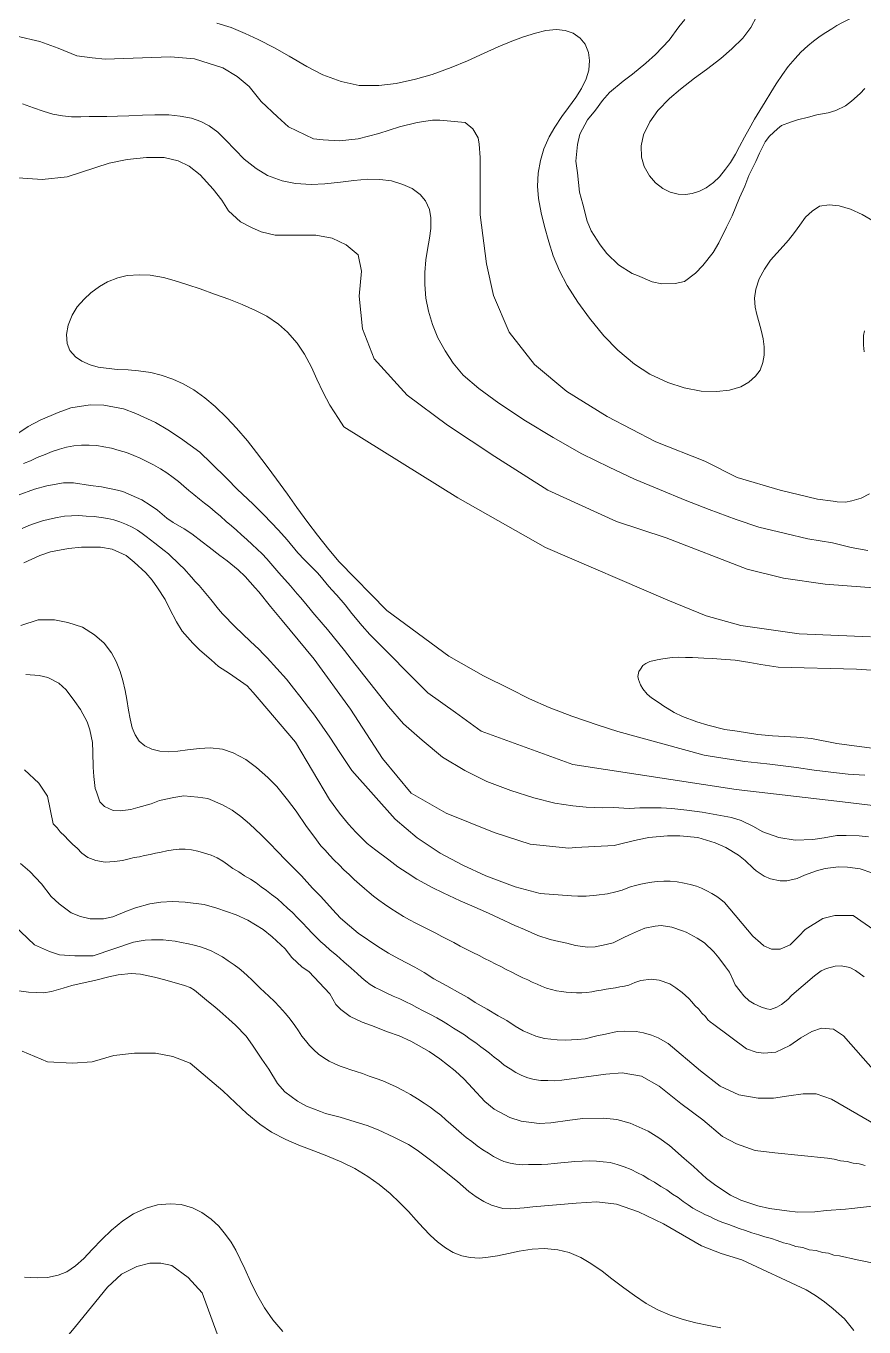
# Model space of a CAD drawing. Header units: metres. Extents: x 548946 to 557077, y 1838800 to 1845419.
# Drawn here: x 554432.6 to 554738.3, y 1842853.4 to 1843328 of the extents above; entities that cross this region are included whole.
import ezdxf

# ---------------------------------------------------------------- set-up
doc = ezdxf.new("R2010")
doc.units = ezdxf.units.M
doc.header["$LTSCALE"] = 28
doc.layers.add('1', color=7, linetype='Continuous', lineweight=13)
doc.layers.add('2', color=7, linetype='Continuous', lineweight=13)

msp = doc.modelspace()

# ---------------------------------------------------------------- linework, layer by layer
at = {"layer": '1'}
for points in [[(554699.06, 1843331.28), (554696.99, 1843327.49), (554694.07, 1843323.56), (554690.08, 1843319.66), (554686, 1843316.11), (554680.79, 1843312.08), (554676.49, 1843308.92), (554671.31, 1843304.93), (554667.35, 1843301.54), (554663.09, 1843297.11), (554660.11, 1843292.98), (554657.84, 1843288.29), (554656.95, 1843284.29), (554657.06, 1843280.09), (554658.09, 1843276.7), (554659.98, 1843273.34), (554662.17, 1843270.83), (554664.94, 1843268.67), (554667.58, 1843267.41), (554670.43, 1843266.62), (554673.09, 1843266.53), (554675.63, 1843266.83), (554678.29, 1843267.75), (554680.67, 1843269), (554683.34, 1843270.94), (554685.5, 1843273.01), (554687.78, 1843275.71), (554689.54, 1843278.2), (554691.34, 1843281.28), (554692.89, 1843284.04), (554694.65, 1843287.46), (554696.37, 1843290.53), (554698.29, 1843293.97), (554700.21, 1843297.18), (554702.17, 1843300.38), (554704.26, 1843303.75), (554706.24, 1843306.85), (554708.55, 1843310.29)], [(554708.55, 1843310.29), (554710.64, 1843313.16), (554713.12, 1843316.16), (554715.26, 1843318.49), (554717.75, 1843320.78), (554719.88, 1843322.48), (554722.31, 1843324.22), (554724.39, 1843325.56), (554726.58, 1843327), (554728.4, 1843328.12), (554730.41, 1843329.32), (554732.33, 1843330.27), (554734.71, 1843331.3), (554737.52, 1843332.32), (554740.8, 1843333.49)], [(554632.22, 1843325.37), (554629.22, 1843326.36), (554626.09, 1843326.68), (554622.21, 1843326.29), (554618.48, 1843325.39), (554614.03, 1843324.09), (554609.78, 1843322.5), (554604.75, 1843320.37), (554599.7, 1843318.04), (554593.58, 1843315.27), (554587.65, 1843312.81), (554580.76, 1843310.35), (554574.63, 1843308.59), (554567.56, 1843307.02), (554561.33, 1843306.24), (554554.14, 1843306.29), (554547.53, 1843307.71), (554540.82, 1843310.15), (554535.03, 1843313.27), (554528.54, 1843316.93), (554523.16, 1843320.04), (554517.24, 1843323.12), (554512.54, 1843325.27), (554507.4, 1843327.39), (554502.2, 1843329.06)], [(554738.61, 1843305.16), (554736.84, 1843303.32), (554733.67, 1843300.55), (554731.5, 1843298.85), (554728, 1843297.18), (554725.16, 1843296.34), (554721.06, 1843295.64), (554718.03, 1843294.79), (554713.98, 1843293.71), (554711.51, 1843292.92), (554708.23, 1843291.75), (554706.69, 1843290.42), (554703.78, 1843287.77), (554702.23, 1843285.77), (554700.18, 1843281.61), (554698.84, 1843278.59), (554696.25, 1843273.51), (554694.74, 1843269.61), (554692.9, 1843265.29), (554690.2, 1843258.77), (554688.15, 1843254.61), (554685.35, 1843248.84), (554683.21, 1843245.43), (554679.44, 1843240.59), (554676.75, 1843237.78), (554672.75, 1843234.8), (554669.42, 1843234.01), (554664.48, 1843233.96), (554660.97, 1843234.66), (554655.64, 1843236.94), (554653.74, 1843237.75), (554648.69, 1843240.83), (554644.46, 1843244.96), (554642.06, 1843248.18), (554638.76, 1843253.28), (554637.27, 1843256.8), (554635.64, 1843262.97), (554634.52, 1843267.4), (554633.73, 1843274.43), (554633.19, 1843278.74), (554633.78, 1843284.71), (554634.54, 1843288.52), (554637.41, 1843293.73), (554640.3, 1843297.23), (554642.89, 1843300.79), (554645.48, 1843303.68), (554650.39, 1843307.81), (554653.77, 1843310.42), (554658.7, 1843314.37), (554662.19, 1843317.57), (554667.25, 1843322.76), (554670.73, 1843327.67), (554672.86, 1843330.41)], [(554741.95, 1843256.63), (554737.63, 1843259.18), (554733.39, 1843261.18), (554729.15, 1843262.42), (554725.56, 1843262.76), (554722.07, 1843262.21), (554719.39, 1843260.5), (554716.96, 1843258.25), (554714.8, 1843255.29), (554712.86, 1843252.69), (554710.74, 1843249.84), (554708.76, 1843247.66), (554706.46, 1843245.17), (554704.2, 1843242.52), (554701.95, 1843239.31), (554700.05, 1843235.78), (554698.81, 1843232.05), (554698.32, 1843228.69), (554698.56, 1843225.43), (554699.2, 1843222.74), (554700.04, 1843219.7), (554700.81, 1843216.99), (554701.47, 1843213.83), (554701.84, 1843211.01), (554701.87, 1843207.89), (554701.4, 1843205.23), (554700.35, 1843202.5), (554698.73, 1843200.24), (554696.29, 1843198.08), (554693.32, 1843196.42), (554689.25, 1843195.14), (554684.47, 1843194.64), (554678.91, 1843194.79), (554672.69, 1843196.03), (554666.71, 1843197.92), (554660.16, 1843201.04), (554654.56, 1843204.69), (554648.42, 1843209.75), (554643.38, 1843214.96), (554638.09, 1843221.36), (554633.91, 1843227.2), (554630, 1843233.39), (554627.2, 1843238.63), (554624.89, 1843244.19), (554623.23, 1843249.26), (554621.7, 1843254.86), (554620.51, 1843259.8), (554619.5, 1843265.01), (554619.21, 1843269.6), (554619.34, 1843274.33), (554620.28, 1843278.97), (554621.52, 1843283.21), (554623.45, 1843287.5), (554625.45, 1843291.05), (554628.08, 1843294.94), (554630.5, 1843298.29), (554633.14, 1843301.95), (554635.19, 1843305.2), (554636.91, 1843308.73), (554637.92, 1843311.91), (554638.18, 1843315.39), (554637.8, 1843318.33), (554636.54, 1843321.34), (554634.67, 1843323.52), (554632.22, 1843325.37)], [(554431.28, 1843299.58), (554435.3, 1843298.17), (554438.79, 1843296.98), (554442.38, 1843295.85), (554445.81, 1843295.23), (554449.19, 1843294.91), (554452.58, 1843294.89), (554455.61, 1843294.95), (554458.9, 1843294.99), (554462.04, 1843295), (554465.99, 1843295.05), (554470.05, 1843295.21), (554475.01, 1843295.44), (554479.57, 1843295.63), (554484.62, 1843295.53), (554488.77, 1843295.15), (554492.9, 1843294.35), (554496.3, 1843293.18), (554499.42, 1843291.59), (554502.52, 1843289.21), (554505.37, 1843286.43), (554508.88, 1843282.8), (554512.18, 1843279.42), (554516.53, 1843275.96), (554520.7, 1843273.44), (554526, 1843271.49), (554530.84, 1843270.52), (554536.61, 1843270.2), (554541.61, 1843270.44), (554547.31, 1843271.05), (554552.14, 1843271.68), (554557.21, 1843272.13), (554561.66, 1843272.05), (554565.94, 1843271.45), (554570, 1843270.23), (554573.39, 1843268.66), (554576.4, 1843266.52), (554578.35, 1843264.19), (554579.71, 1843261.11), (554580.26, 1843257.98), (554580.2, 1843254.17), (554579.72, 1843250.63), (554578.97, 1843246.49), (554578.38, 1843242.72), (554578, 1843238.1), (554578.1, 1843233.71), (554578.47, 1843228.76), (554579.43, 1843224.02), (554580.84, 1843219.1), (554582.85, 1843214.3), (554585.49, 1843209.49), (554588.4, 1843205.06), (554592.04, 1843200.65), (554597.8, 1843195.81), (554605.04, 1843190.36), (554614.81, 1843184.02), (554624.93, 1843177.88), (554635.33, 1843171.97), (554645.32, 1843167.02), (554654.59, 1843162.68), (554663.65, 1843158.87), (554673.07, 1843154.98), (554681.81, 1843151.57), (554691.61, 1843147.92), (554699.9, 1843145.16), (554709.67, 1843142.83), (554717.84, 1843140.98)], [(554745.07, 1843122.82), (554724.07, 1843124.37), (554708.86, 1843126.54), (554695.59, 1843129.89), (554666.1, 1843141.24), (554647.92, 1843147.24), (554622.95, 1843158.67), (554603.55, 1843170.93), (554586.37, 1843182.33), (554571.62, 1843193.33), (554559.57, 1843206.6), (554555.34, 1843217.56), (554554.14, 1843229.39), (554554.94, 1843238.57), (554553.74, 1843244.55), (554549.37, 1843248.14), (554544.2, 1843250.54), (554538.23, 1843251.73), (554531.86, 1843251.73), (554527.09, 1843251.73), (554523.51, 1843251.73), (554518.34, 1843252.93), (554514.76, 1843254.53), (554510.78, 1843256.52), (554506.41, 1843260.51), (554504.02, 1843264.5), (554500.84, 1843268.49), (554496.06, 1843273.67), (554492.08, 1843276.87), (554488.11, 1843278.86), (554482.94, 1843280.06), (554476.57, 1843280.06), (554469.41, 1843279.26), (554462.9, 1843277.99), (554447.6, 1843272.99), (554438.49, 1843271.94), (554420.83, 1843273.16)], [(554447.3, 1843215.52), (554447.95, 1843218.92), (554449.41, 1843222.54), (554451.24, 1843225.51), (554453.76, 1843228.39), (554456.26, 1843230.66), (554459.41, 1843232.94), (554462.33, 1843234.64), (554466, 1843236.1), (554469.49, 1843236.93), (554473.98, 1843237.23), (554477.89, 1843237.06), (554482.74, 1843236.24), (554486.64, 1843235.21), (554491.6, 1843233.63), (554496.12, 1843232.06), (554501.36, 1843230.23), (554506.53, 1843228.33), (554511.37, 1843226.45), (554516.28, 1843224.23), (554520.35, 1843222.09), (554524.62, 1843219.22), (554528, 1843216.25), (554531.47, 1843212.29), (554534.1, 1843208.25), (554536.66, 1843203.58), (554538.67, 1843199.15), (554540.96, 1843194.27), (554543.34, 1843189.7), (554546.5, 1843184.76), (554548.49, 1843181.75), (554590.12, 1843155.89), (554622.03, 1843137.75), (554666.7, 1843118.56), (554680.66, 1843112.9), (554693.39, 1843109.31), (554714.56, 1843106.29), (554740.61, 1843105.22)], [(554738.63, 1843054.67), (554732.53, 1843055.1), (554726.2, 1843055.83), (554720.03, 1843056.57), (554713.63, 1843057.51), (554708.82, 1843058.14), (554703.88, 1843058.72), (554699.38, 1843059.2), (554694.78, 1843059.75), (554689.25, 1843060.51), (554685.23, 1843061.17), (554679.99, 1843062.05), (554648.43, 1843070.6), (554641.27, 1843073), (554631.72, 1843076.19), (554623.37, 1843079.38), (554616.21, 1843082.57), (554609.05, 1843086.16), (554599.5, 1843090.95), (554586.77, 1843098.13), (554564.21, 1843114.82), (554546.82, 1843132.52), (554543.03, 1843137.01), (554538.89, 1843142.29), (554535.36, 1843146.94), (554531.39, 1843152.4), (554527.89, 1843157.2), (554523.93, 1843162.64), (554520.52, 1843167.29), (554516.7, 1843172.37), (554513.33, 1843176.62), (554509.39, 1843181.25), (554505.79, 1843185.12), (554501.59, 1843189.2), (554497.83, 1843192.39), (554493.77, 1843195.32), (554489.91, 1843197.44), (554486.07, 1843199.2), (554481.89, 1843200.59), (554478.05, 1843201.55), (554473.63, 1843202.23), (554469.88, 1843202.52), (554465.76, 1843202.71), (554458.83, 1843203.49), (554455.93, 1843204.4), (554452.94, 1843205.76), (554450.6, 1843207.35), (554448.59, 1843209.57), (554447.53, 1843212.16), (554447.3, 1843215.52)], [(554426.93, 1843177.55), (554433.33, 1843181.87), (554437.7, 1843184.23), (554444.29, 1843187.05), (554448.94, 1843188.68), (554455.92, 1843189.84), (554460.89, 1843189.7), (554468.1, 1843188.32), (554472.58, 1843186.69), (554479.76, 1843183.31), (554484.28, 1843180.64), (554488.93, 1843177.7), (554495.94, 1843172.59), (554500.06, 1843168.54), (554505.92, 1843162.8), (554509.62, 1843159.08), (554515.45, 1843153.54), (554519.36, 1843149.65), (554524.71, 1843144.14), (554527.83, 1843140.53), (554531.75, 1843135.79), (554534.16, 1843133.24), (554537.21, 1843130.2), (554538.94, 1843128.51), (554540.3, 1843126.78), (554542.42, 1843124.29), (554543.99, 1843122.39), (554545.95, 1843120.35), (554548.96, 1843116.83), (554551.44, 1843113.72), (554555.16, 1843109.14), (554558.01, 1843106.07), (554579.12, 1843084.78), (554589.23, 1843077.62), (554598.56, 1843070.81), (554631.99, 1843058.58), (554691.61, 1843049.52), (554730.46, 1843044.99), (554756.66, 1843041.82)], [(554693.5, 1843038.18), (554689.95, 1843039.24), (554684.6, 1843040.27), (554679.18, 1843041.24), (554673.68, 1843041.98), (554668.22, 1843042.62), (554664.29, 1843042.8), (554660.29, 1843042.76), (554656.46, 1843042.75), (554652.65, 1843042.62), (554646.88, 1843042.89), (554642.73, 1843042.85), (554636.95, 1843043.04), (554632.08, 1843043.48), (554625.43, 1843044.48), (554617.82, 1843046.49), (554609.37, 1843049.11), (554600.66, 1843052.44), (554592.59, 1843056.46), (554584.48, 1843061.29), (554577.06, 1843067.48), (554570.24, 1843073.43), (554564.79, 1843079.81), (554551.22, 1843097.06), (554548.77, 1843100.16), (554542.53, 1843107.85), (554541.01, 1843109.65), (554537.18, 1843114.06), (554536.16, 1843115.23), (554535.07, 1843116.6), (554532.8, 1843119.39), (554531.53, 1843120.88), (554529.02, 1843123.74), (554524.83, 1843128.47), (554520.37, 1843133.59), (554518.67, 1843135.4), (554516.9, 1843137.19), (554515.09, 1843138.86), (554513.11, 1843140.74), (554511.22, 1843142.37), (554509.37, 1843144.06), (554507.47, 1843145.67), (554505.6, 1843147.29), (554503.47, 1843149.18), (554501.6, 1843150.76), (554499.62, 1843152.43), (554497.71, 1843153.95), (554495.82, 1843155.41), (554493.8, 1843157.08), (554491.96, 1843158.59), (554490.14, 1843160.18), (554488.17, 1843161.81), (554486.26, 1843163.28), (554483.88, 1843165.03), (554481.6, 1843166.42), (554479.03, 1843167.97), (554476.69, 1843169.14), (554474.21, 1843170.41), (554471.84, 1843171.35), (554469.24, 1843172.41), (554466.53, 1843173.18), (554463.77, 1843173.99), (554460.97, 1843174.51), (554458.4, 1843174.94), (554455.54, 1843175.11), (554452.8, 1843175.09), (554450.01, 1843174.85), (554447.28, 1843174.32), (554444.78, 1843173.66), (554442.11, 1843172.77), (554439.49, 1843171.7), (554436.66, 1843170.63), (554434.16, 1843169.39), (554431.69, 1843168.42)], [(554431.16, 1843144.75), (554433.64, 1843145.78), (554435.99, 1843146.66), (554438.57, 1843147.47), (554441.18, 1843148.15), (554443.94, 1843148.72), (554446.58, 1843149.14), (554449.15, 1843149.29), (554451.86, 1843149.38), (554454.51, 1843149.22), (554457.4, 1843149.04), (554459.99, 1843148.72), (554462.38, 1843148.38), (554464.64, 1843147.82), (554466.81, 1843147.13), (554469.16, 1843146.18), (554471.23, 1843145.19), (554473.26, 1843144.03), (554474.92, 1843142.92), (554476.42, 1843141.79), (554479.57, 1843139.29), (554481.27, 1843137.95), (554482.9, 1843136.73), (554484.56, 1843135.44), (554488.68, 1843131.47), (554490.13, 1843130.06), (554492.88, 1843126.97), (554494.28, 1843125.38), (554495.74, 1843123.85), (554500, 1843118.79), (554502.83, 1843115.23), (554504.27, 1843113.56), (554508.82, 1843108.88), (554514.3, 1843103.64), (554517.6, 1843100.57), (554519.11, 1843098.93), (554520.58, 1843097.55), (554527.64, 1843089.69), (554530.14, 1843086.51), (554532.42, 1843083.58), (554535.59, 1843079.4), (554537.78, 1843076.57), (554540.65, 1843072.65), (554543.41, 1843068.54), (554547.03, 1843063.04), (554551.38, 1843056.42), (554567.28, 1843038.69), (554575.23, 1843031.91), (554583.59, 1843026.32), (554591.94, 1843021.93), (554600.29, 1843017.95), (554611.03, 1843013.96), (554620.18, 1843011.56), (554631.62, 1843010.66), (554633.81, 1843010.57), (554636.94, 1843010.56), (554640.72, 1843010.95), (554644.68, 1843011.38), (554647.72, 1843012.14), (554649.99, 1843012.74), (554651.48, 1843013.39), (554653.06, 1843013.95), (554654.85, 1843014.46), (554656.84, 1843014.95), (554658.7, 1843015.33), (554660.88, 1843015.71), (554662.85, 1843015.93), (554665.22, 1843016.08), (554667.6, 1843016.04), (554670.06, 1843015.82), (554672.7, 1843015.39), (554674.84, 1843014.85), (554677.2, 1843014.19)], [(554448.04, 1843137.4), (554441.54, 1843136.21), (554437.61, 1843134.86), (554431.77, 1843132.13)], [(554738.37, 1842981.11), (554735.13, 1842983.45), (554733.09, 1842984.53), (554729.88, 1842985.17), (554727.8, 1842985.1), (554724.59, 1842984.22), (554722.7, 1842983.32), (554720.17, 1842981.58), (554711.91, 1842974.47), (554710.48, 1842972.88), (554708.22, 1842971.1), (554706.42, 1842970.13), (554704.19, 1842969.3), (554702.79, 1842969.49), (554700.86, 1842970.14), (554698.21, 1842971.36), (554696.35, 1842972.36), (554694.43, 1842974.26), (554693.06, 1842975.89), (554691.22, 1842978.21), (554690.57, 1842979.93), (554689.19, 1842982.89), (554687.75, 1842984.85), (554685.37, 1842988.09), (554683.49, 1842990.23), (554680.13, 1842993.51), (554677.44, 1842995.26), (554673.37, 1842997.41), (554672.08, 1842997.92), (554668.21, 1842999.24), (554664.33, 1842999.89), (554662.08, 1842999.61), (554658.37, 1842998.95), (554656.03, 1842997.9), (554652.7, 1842996.44), (554650.36, 1842995.39), (554646.78, 1842993.61), (554644.21, 1842992.91), (554640.23, 1842992.12), (554637.4, 1842991.96), (554633.04, 1842992.65), (554629.91, 1842993.39), (554626.88, 1842994.06), (554623.75, 1842994.81), (554619.29, 1842996.24), (554614.37, 1842998.38), (554610.85, 1842999.94), (554605.11, 1843002.54), (554601.28, 1843004.34), (554595.14, 1843007.09), (554590.93, 1843008.84), (554584.77, 1843011.77), (554580.73, 1843013.73), (554575.13, 1843016.74), (554571.6, 1843019.14), (554568.2, 1843021.28), (554564.94, 1843023.82), (554560.12, 1843027.39), (554556.96, 1843029.85), (554552.85, 1843033.89), (554550.21, 1843036.79), (554546.94, 1843040.84), (554543.27, 1843045.89), (554530.9, 1843066.74), (554517.63, 1843082.29), (554515.4, 1843084.87), (554513.2, 1843087.25), (554506.74, 1843091.77), (554502.81, 1843094.32), (554500.12, 1843096.74), (554495.97, 1843100.31), (554493.37, 1843102.84), (554489.49, 1843107.21), (554487.44, 1843110.66), (554484.94, 1843115.48), (554483.29, 1843118.8), (554480.48, 1843123.01), (554478.6, 1843125.82), (554476.27, 1843128.48), (554472.07, 1843132.42), (554469.09, 1843134.9), (554463.95, 1843137.21), (554459.77, 1843137.92), (554452.83, 1843137.91), (554448.04, 1843137.4)], [(554717.84, 1843140.98), (554726.83, 1843139.42), (554733.55, 1843137.75), (554739.61, 1843136.62)], [(554430.65, 1843109.26), (554436.98, 1843111.33), (554442.91, 1843111.4), (554447.81, 1843110.42), (554453.14, 1843108.67), (554457.59, 1843105.89), (554461.06, 1843102.91), (554463.76, 1843099.35), (554465.45, 1843096.2), (554466.92, 1843092.56), (554467.88, 1843089.31), (554468.73, 1843085.55), (554469.36, 1843082.28), (554469.99, 1843078.49), (554470.59, 1843075.32), (554471.3, 1843071.99), (554472.35, 1843069.43), (554473.87, 1843067.09), (554475.95, 1843065.45), (554478.43, 1843064.16), (554481.33, 1843063.48), (554484.36, 1843063.21), (554487.93, 1843063.5), (554491.5, 1843063.96), (554495.79, 1843064.49), (554499.72, 1843064.66), (554504.22, 1843064.15), (554508.18, 1843062.9), (554512.69, 1843060.46), (554516.64, 1843057.53), (554520.83, 1843053.88), (554524.09, 1843050.62), (554528, 1843045.78), (554531.07, 1843041.64), (554534.94, 1843036.03), (554537.55, 1843032.48), (554540.14, 1843029), (554541.7, 1843027.32), (554543.32, 1843025.57), (554545.01, 1843023.77), (554546.76, 1843022.02), (554548.55, 1843020.19), (554550.43, 1843018.49), (554552.3, 1843016.68), (554554.24, 1843015.02), (554556.04, 1843013.36), (554557.76, 1843011.92)], [(554744.85, 1843064.12), (554734.7, 1843065.42), (554728.31, 1843066.33), (554719.16, 1843068.04), (554713.67, 1843068.59), (554704.94, 1843069.11), (554699.56, 1843069.58), (554692, 1843070.72), (554687.44, 1843071.39), (554681.35, 1843072.91), (554677.29, 1843074.21), (554672.01, 1843076.12), (554668.97, 1843077.64), (554664.85, 1843080.16), (554663.9, 1843080.9), (554660.7, 1843082.88), (554659.2, 1843084.21), (554657.53, 1843086.19), (554656.78, 1843087.62), (554655.96, 1843089.61), (554655.82, 1843090.73), (554656.17, 1843092.49), (554656.72, 1843093.42), (554657.6, 1843094.76), (554658.65, 1843095.46), (554660.18, 1843096.13), (554662.76, 1843096.84), (554664.9, 1843097.2), (554668.27, 1843097.62), (554670.73, 1843097.74), (554673.21, 1843097.67), (554675.69, 1843097.6), (554679.8, 1843097.45), (554682.87, 1843097.26), (554687.86, 1843096.93), (554691.32, 1843096.61), (554696.65, 1843095.85), (554700.64, 1843095.11), (554706.95, 1843094.09), (554735.55, 1843093.35), (554748.28, 1843092.55)], [(554432.49, 1843091.49), (554437.39, 1843091.06), (554440.53, 1843090.31), (554444.5, 1843088.24), (554447.18, 1843085.82), (554450.37, 1843081.65), (554452.45, 1843078.68), (554454.91, 1843074.23), (554455.85, 1843071.3), (554456.81, 1843066.67), (554456.96, 1843063.17), (554457.08, 1843057.67), (554457.31, 1843054.27), (554457.77, 1843049.86), (554458.21, 1843048.68), (554459.53, 1843044.94), (554461.16, 1843043.34), (554464.39, 1843041.84), (554466.87, 1843041.77), (554470.8, 1843042.26), (554473.38, 1843042.97), (554478.16, 1843044.32), (554481.25, 1843045.47), (554486.53, 1843046.61)], [(554486.53, 1843046.61), (554490.17, 1843047.16), (554495.26, 1843046.75), (554498.85, 1843046.16), (554504.18, 1843043.87), (554507.75, 1843041.94), (554510.89, 1843039.67), (554514.07, 1843037.03), (554518.3, 1843032.9), (554521.11, 1843030.2), (554524.62, 1843026.46), (554526.91, 1843024.18), (554530.4, 1843020.62), (554533.1, 1843018.01), (554537.08, 1843013.56), (554540.05, 1843010.41), (554544.34, 1843005.72), (554547.3, 1843002.57), (554550.51, 1842999.74), (554553.7, 1842997.09), (554560.88, 1842992.19), (554564.79, 1842989.82), (554568.57, 1842987.73), (554574.36, 1842984.75), (554577.85, 1842982.71), (554581.37, 1842980.49), (554586.07, 1842977.84), (554590.78, 1842975.2), (554593.74, 1842973.57), (554596.43, 1842971.81), (554600.82, 1842969.42), (554604.84, 1842966.97), (554607.91, 1842965.26), (554611.02, 1842963.18), (554613.9, 1842961.45), (554618.52, 1842959.55), (554621.68, 1842958.61), (554626.39, 1842958.16), (554629.36, 1842958.05), (554633.79, 1842958.32), (554636.52, 1842958.57), (554640.86, 1842959.59), (554643.92, 1842960.26), (554648.18, 1842961.17), (554651.01, 1842961.34), (554655.12, 1842961.19), (554657.84, 1842960.76), (554660.71, 1842959.89), (554663.2, 1842958.96), (554666.8, 1842956.84), (554678.63, 1842946.92), (554685.79, 1842941.33), (554692.56, 1842938.14), (554699.72, 1842936.95), (554705.29, 1842936.95), (554710.86, 1842937.74), (554716.03, 1842938.54), (554720.8, 1842938.54), (554726.37, 1842936.55), (554742.64, 1842927.13)], [(554739.87, 1843032.17), (554736.56, 1843032.55), (554731.73, 1843032.71), (554728.42, 1843032.67), (554723.77, 1843031.85), (554719.59, 1843031.21), (554713.21, 1843031.06), (554707.25, 1843032), (554701.39, 1843034.1), (554697.74, 1843036.1), (554693.5, 1843038.18)], [(554469.16, 1843005.12), (554464.19, 1843003.07), (554460.86, 1843002.27), (554456, 1843002.33), (554452.47, 1843003.22), (554449.07, 1843004.51), (554444.67, 1843007.76), (554441.67, 1843010.43), (554438.15, 1843015.03), (554433.95, 1843019.64), (554430.56, 1843022.45)], [(554677.2, 1843014.19), (554678.97, 1843013.46), (554680.97, 1843012.56), (554682.71, 1843011.56), (554684.55, 1843010.42), (554686.02, 1843009.36), (554687.38, 1843008.32), (554697.76, 1842996.01), (554700.55, 1842993.61), (554701.74, 1842992.42), (554704.52, 1842991.22), (554707.71, 1842991.22), (554711.29, 1842992.82), (554714.47, 1842996.01), (554716.86, 1842998.4), (554723.22, 1843002.39), (554727.6, 1843003.59), (554730.78, 1843003.59), (554734.36, 1843003.59), (554743.08, 1842997.5)], [(554741.19, 1842897.48), (554733.78, 1842896.65), (554731.54, 1842896.37), (554724.56, 1842895.88), (554720.33, 1842895.44), (554714.16, 1842895.33), (554710.11, 1842895.78), (554703.83, 1842896.61), (554699.52, 1842897.59), (554693.36, 1842899.67), (554689.6, 1842901.58), (554684.21, 1842905.09), (554680.76, 1842907.61), (554676.03, 1842911.96), (554672.61, 1842914.96), (554667.27, 1842919.62), (554663.4, 1842922.46), (554659.57, 1842924.93), (554653.02, 1842927.82), (554648.11, 1842929.11), (554643.28, 1842929.64), (554635.7, 1842929.46), (554631.01, 1842928.87), (554624, 1842927.9), (554619.75, 1842927.65), (554613.17, 1842928.54), (554609.11, 1842929.84), (554603.4, 1842932.93), (554600, 1842935.73), (554595.49, 1842940.59), (554592.42, 1842943.82), (554589.09, 1842946.92), (554583.5, 1842951.27), (554579.65, 1842953.92), (554572.91, 1842957.64), (554568.67, 1842959.59), (554564.48, 1842961.15), (554558.59, 1842963.37), (554555.19, 1842964.65), (554550.85, 1842966.68), (554547.39, 1842969.19), (554545.64, 1842971.07), (554543.44, 1842974.98), (554535.74, 1842983.11), (554533.26, 1842984.71), (554529.58, 1842988.24), (554527.1, 1842991.35), (554522.37, 1842995.71), (554519.08, 1842998.43), (554513.42, 1843001.82), (554509.19, 1843003.76), (554502.13, 1843006.2), (554497.58, 1843007.54), (554490.63, 1843008.38), (554485.94, 1843008.65), (554481.69, 1843008.4), (554477.67, 1843007.8), (554472.44, 1843006.29), (554469.16, 1843005.12)], [(554557.76, 1843011.92), (554559.36, 1843010.57), (554561.32, 1843009.1), (554563.31, 1843007.68), (554565.67, 1843006.06), (554567.94, 1843004.63), (554570.26, 1843003.2), (554572.47, 1843001.96), (554574.71, 1843000.75), (554577.16, 1842999.51), (554579.58, 1842998.26), (554582.07, 1842997.05), (554584.29, 1842995.88), (554586.48, 1842994.77), (554588.61, 1842993.64), (554590.94, 1842992.41), (554593.36, 1842991.18), (554595.62, 1842990), (554597.89, 1842988.9), (554599.79, 1842987.9), (554601.83, 1842986.9), (554603.67, 1842985.93), (554605.73, 1842984.93), (554607.73, 1842983.87), (554609.79, 1842982.84), (554611.87, 1842981.79), (554613.76, 1842980.83), (554615.61, 1842980.01), (554617.26, 1842979.19), (554619.03, 1842978.47), (554620.67, 1842977.73), (554622.46, 1842977.08), (554624.24, 1842976.55), (554626.06, 1842976.08), (554627.87, 1842975.8), (554629.67, 1842975.57), (554631.55, 1842975.42), (554633.38, 1842975.36), (554635.32, 1842975.36), (554637.12, 1842975.51), (554638.93, 1842975.71), (554640.62, 1842976.02), (554642.39, 1842976.33), (554644.16, 1842976.63), (554645.86, 1842976.92), (554647.58, 1842977.14), (554649.21, 1842977.47), (554650.84, 1842977.75), (554652.42, 1842978.15), (554654.71, 1842979.06), (554656.88, 1842979.8), (554660.64, 1842980.32), (554663.59, 1842979.91), (554667.46, 1842978.57), (554669.67, 1842977.12), (554671.89, 1842975.42), (554673.16, 1842974.4), (554674.31, 1842973.24), (554675.51, 1842972.1), (554676.61, 1842970.74), (554677.98, 1842969.37), (554679.15, 1842967.88), (554680.42, 1842966.65), (554681.34, 1842965.53), (554682.19, 1842964.75)], [(554425.6, 1843002.4), (554435.59, 1842992.81), (554441.16, 1842990.42), (554444.74, 1842989.22), (554450.31, 1842988.82), (554457.07, 1842988.82), (554471.75, 1842993.84), (554473.85, 1842994.22), (554476.03, 1842994.51), (554478.28, 1842994.63), (554480.44, 1842994.71), (554482.58, 1842994.61), (554484.61, 1842994.4), (554487, 1842994.12), (554489.27, 1842993.66), (554491.83, 1842993.2), (554493.84, 1842992.7), (554496.18, 1842992.06), (554497.87, 1842991.47)], [(554497.87, 1842991.47), (554500.09, 1842990.64), (554501.9, 1842989.7), (554504.21, 1842988.46), (554506.28, 1842987.01), (554508.47, 1842985.55), (554510.26, 1842984.17), (554511.95, 1842982.85), (554513.34, 1842981.58), (554514.95, 1842980.07), (554516.38, 1842978.64), (554518.03, 1842977.06), (554519.54, 1842975.56), (554521.16, 1842974.08), (554523.16, 1842972.13), (554525.03, 1842970.28), (554527.21, 1842967.85), (554528.92, 1842965.74), (554530.62, 1842963.41), (554531.92, 1842961.5), (554533.22, 1842959.56), (554534.56, 1842957.89), (554535.96, 1842956.09), (554537.56, 1842954.54), (554539.22, 1842952.95), (554541.2, 1842951.6), (554543.15, 1842950.42), (554545.17, 1842949.43), (554547.19, 1842948.61), (554549.01, 1842947.94), (554551.02, 1842947.28), (554553, 1842946.61), (554555.35, 1842945.86), (554557.78, 1842944.99), (554560.29, 1842944.1), (554562.67, 1842943.21), (554565.12, 1842942.16), (554567.54, 1842941.09), (554570.15, 1842939.73), (554572.78, 1842938.26), (554575.37, 1842936.7), (554577.82, 1842935.05), (554580.04, 1842933.59), (554582.02, 1842932.05), (554583.89, 1842930.68), (554585.68, 1842929.04), (554587.56, 1842927.45), (554589.48, 1842925.67), (554591.38, 1842924.07), (554593.18, 1842922.52), (554595.17, 1842921.05), (554597.13, 1842919.58), (554599.26, 1842918.12), (554601.23, 1842916.8), (554603.07, 1842915.66), (554605.06, 1842914.61), (554606.9, 1842913.82), (554609.21, 1842913.14), (554611.24, 1842912.84), (554613.68, 1842912.63), (554615.88, 1842912.69), (554618.32, 1842912.66), (554620.57, 1842912.73), (554622.87, 1842912.81), (554625.29, 1842913.04), (554627.68, 1842913.27), (554630.34, 1842913.57), (554632.78, 1842913.77), (554635.5, 1842913.98), (554637.96, 1842914), (554640.72, 1842913.98), (554643.14, 1842913.74), (554645.71, 1842913.39), (554648.21, 1842912.72), (554650.79, 1842911.87), (554653.36, 1842910.85), (554655.62, 1842909.72), (554657.71, 1842908.71), (554659.74, 1842907.42), (554661.88, 1842906.28), (554664.13, 1842904.72), (554666.33, 1842903.48), (554668.44, 1842901.92), (554670.42, 1842900.65), (554672.3, 1842899.22), (554674.12, 1842897.97), (554675.84, 1842896.83), (554677.41, 1842895.89), (554678.87, 1842895.19), (554680.47, 1842894.37), (554682, 1842893.7), (554683.65, 1842892.89), (554684.96, 1842892.34), (554686.39, 1842891.72), (554687.45, 1842891.36), (554688.94, 1842890.79), (554690.6, 1842890.22), (554692.73, 1842889.42), (554695.03, 1842888.68), (554697.39, 1842887.82), (554699.86, 1842887.1)], [(554501.5, 1842970.17), (554499.08, 1842972.05), (554494.08, 1842976.28), (554492.44, 1842977.22), (554490.34, 1842978), (554487.48, 1842978.88), (554482.75, 1842980.19), (554479.4, 1842981.1), (554474.32, 1842982.18), (554470.96, 1842982.42), (554466.17, 1842981.92), (554462.74, 1842981.2), (554457.48, 1842979.88), (554454.16, 1842979.08), (554449.25, 1842977.99), (554446.14, 1842977.03), (554441.82, 1842975.82), (554439.03, 1842975.28), (554436.26, 1842975.41), (554433.48, 1842975.54), (554429.12, 1842976.23)], [(554734.58, 1842852.21), (554731.1, 1842856.43), (554727.03, 1842860.11), (554723.86, 1842862.56), (554720.62, 1842864.92), (554717.13, 1842866.95), (554693.75, 1842877.9), (554686.19, 1842880.3), (554679.03, 1842883.09), (554665.11, 1842891.07), (554655.96, 1842895.46), (554648, 1842898.25), (554640.84, 1842899.05), (554633.28, 1842898.65), (554617.45, 1842897.27), (554614.27, 1842896.87), (554609.46, 1842896.56), (554606.49, 1842896.66), (554602.35, 1842897.85), (554599.52, 1842899.21), (554596.82, 1842900.97), (554594.11, 1842902.91), (554589.95, 1842906.48), (554587.08, 1842908.88), (554582.66, 1842912.32), (554579.6, 1842914.7), (554575.2, 1842917.95), (554572.08, 1842920.03), (554566.71, 1842922.69), (554561.04, 1842925.4), (554556.96, 1842926.89), (554551.01, 1842928.81), (554547.16, 1842929.94), (554541.84, 1842931.37), (554539.96, 1842931.99), (554534.94, 1842934.03), (554531.58, 1842935.79), (554526.97, 1842939.21), (554524.3, 1842942.3), (554521.08, 1842947.51), (554518.63, 1842951.1), (554515.14, 1842956.18), (554512.83, 1842959.51), (554509, 1842963.5), (554506.53, 1842965.76), (554503.32, 1842968.59), (554501.5, 1842970.17)], [(554682.19, 1842964.75), (554683.48, 1842963.77), (554695.36, 1842954.89), (554698.94, 1842953.7), (554701.72, 1842953.3), (554706.1, 1842953.7), (554711.27, 1842956.09), (554715.25, 1842958.88), (554719.23, 1842961.28), (554722.81, 1842962.47), (554727.18, 1842962.08), (554730.76, 1842959.68), (554742.42, 1842946.36)], [(554431.21, 1842954.11), (554440.36, 1842950.12), (554449.51, 1842949.73), (554456.67, 1842950.12), (554464.63, 1842952.52), (554472.19, 1842953.32), (554479.74, 1842953.32), (554486.11, 1842952.12), (554492.47, 1842949.73), (554504.4, 1842939.55)], [(554504.4, 1842939.55), (554509.03, 1842935.24), (554513.14, 1842931.37), (554517.88, 1842927.44), (554522.15, 1842924.54), (554527.34, 1842921.77), (554532.04, 1842919.78), (554537.56, 1842917.68), (554542.34, 1842915.88), (554547.82, 1842913.56), (554552.47, 1842911.21), (554557.3, 1842908.38), (554561.41, 1842905.41), (554565.4, 1842902.14), (554568.89, 1842898.78), (554572.05, 1842895.54), (554574.9, 1842892.37), (554577.45, 1842889.6), (554580.08, 1842886.87), (554582.62, 1842884.53), (554585.6, 1842882.28), (554588.33, 1842880.66), (554591.61, 1842879.4), (554594.61, 1842878.78), (554597.95, 1842878.58), (554601.2, 1842878.86), (554604.62, 1842879.39), (554608.53, 1842880.26), (554612.48, 1842881.07), (554617.25, 1842881.81), (554621.65, 1842882.04), (554626.55, 1842881.64), (554630.66, 1842880.64), (554635.01, 1842878.78), (554638.62, 1842876.65), (554642.69, 1842873.79), (554646.33, 1842871.02), (554650.63, 1842867.76), (554654.55, 1842864.91), (554658.84, 1842862.02), (554663.02, 1842859.73), (554667.56, 1842857.72), (554672.25, 1842856.18), (554676.93, 1842854.97), (554681.65, 1842853.94), (554685.98, 1842853.08)], [(554526.26, 1842851.8), (554522.64, 1842856.05), (554519.54, 1842860.42), (554516.69, 1842865.54), (554514.45, 1842870.09), (554512.39, 1842874.71), (554510.74, 1842878.24), (554509.12, 1842881.5), (554507.43, 1842884.33), (554505.39, 1842887.2), (554502.89, 1842890.17), (554500.1, 1842892.81), (554496.7, 1842895.23), (554493.33, 1842896.87), (554489.11, 1842898.07), (554485.19, 1842898.42), (554480.49, 1842897.99), (554476.36, 1842896.84), (554471.74, 1842894.72), (554467.86, 1842892.19), (554463.68, 1842888.77), (554460.21, 1842885.36), (554456.7, 1842881.71), (554453.63, 1842878.45)], [(554699.86, 1842887.1), (554702.07, 1842886.36), (554704.49, 1842885.66), (554706.62, 1842884.95), (554708.88, 1842884.16), (554711.05, 1842883.62), (554713.41, 1842882.81), (554715.9, 1842882.41), (554718.29, 1842881.61), (554720.84, 1842881.3), (554723.09, 1842880.59), (554725.35, 1842880.36), (554727.22, 1842879.66), (554729.32, 1842879.42), (554735.76, 1842877.95), (554743.52, 1842876.37), (554756.74, 1842873.06), (554767.11, 1842869.86), (554778.52, 1842865.76), (554785.59, 1842862.32), (554793.17, 1842858.36), (554799.15, 1842855.01), (554805.79, 1842850.89)], [(554453.63, 1842878.45), (554450.65, 1842875.75), (554447.49, 1842873.6), (554444.34, 1842872.33), (554440.43, 1842871.49), (554436.61, 1842871.36), (554432.04, 1842871.62)], [(554437.97, 1842838.32), (554450.57, 1842853.62), (554462.24, 1842867.93), (554467.41, 1842872.72), (554472.98, 1842875.51), (554477.76, 1842876.71), (554481.73, 1842876.71), (554485.71, 1842875.91), (554491.68, 1842871.52), (554496.85, 1842865.94), (554508.2, 1842834.63)]]:
    msp.add_lwpolyline(points, dxfattribs=at)
at = {"layer": '2'}
for points in [[(554726.97, 1843154.69), (554721.32, 1843155.43), (554707.64, 1843158.65), (554692.01, 1843163.29), (554680.19, 1843169.2), (554662.27, 1843176.33), (554644.57, 1843185.55), (554629.88, 1843194.62), (554618.09, 1843204.49), (554608.87, 1843216.27), (554603.14, 1843229.63), (554600.5, 1843241.23), (554598.26, 1843259.16), (554598.29, 1843280.05), (554597.89, 1843284.84), (554597.5, 1843287.23), (554595.51, 1843290.42), (554592.72, 1843292.82), (554583.57, 1843293.62), (554580.79, 1843293.62), (554575.22, 1843292.82), (554568.85, 1843291.22), (554561.3, 1843288.83), (554553.74, 1843286.83), (554546.97, 1843286.04), (554541.01, 1843286.43), (554537.43, 1843286.83), (554528.28, 1843291.22), (554524.3, 1843294.81), (554518.33, 1843300.4), (554513.96, 1843305.98), (554509.58, 1843309.57), (554504.41, 1843312.76), (554494.07, 1843315.96), (554485.32, 1843316.75), (554461.44, 1843315.95), (554456.67, 1843316.35), (554451.1, 1843317.15), (554444.34, 1843319.94), (554437.57, 1843322.34), (554429.22, 1843324.33)], [(554738.47, 1843216.81), (554738.12, 1843215.06), (554738.08, 1843211.54), (554738.39, 1843209.11)], [(554677.67, 1843031.94), (554671.13, 1843032.64), (554666.57, 1843032.63), (554659.81, 1843031.98), (554655.64, 1843031.17), (554650.58, 1843029.87), (554647.07, 1843029.05), (554632.99, 1843028.33), (554630.56, 1843028.09), (554616.52, 1843029.54), (554603.31, 1843033.87), (554585.79, 1843040.92), (554573.01, 1843048.11), (554562.62, 1843060.8), (554550.91, 1843078.74), (554537.62, 1843097.07), (554525.95, 1843111.17), (554521.75, 1843116.22), (554517.46, 1843121.62), (554516.21, 1843123.1), (554512.47, 1843127.19), (554509.98, 1843129.63), (554505.96, 1843132.92), (554503.24, 1843134.86), (554499.35, 1843137.89), (554496.83, 1843139.85), (554493.04, 1843142.8), (554490.25, 1843144.63), (554486.26, 1843146.89), (554483.97, 1843148.5), (554480.47, 1843151.39), (554477.87, 1843153.24), (554474.78, 1843155.14), (554467.85, 1843158.16), (554465.88, 1843158.68), (554460.04, 1843159.84), (554456.08, 1843160.39), (554449.88, 1843161.33), (554446.18, 1843161.34), (554440.13, 1843160.3), (554435.63, 1843159.07), (554429.73, 1843156.9)], [(554740.32, 1843157.31), (554737.28, 1843155.79), (554733.8, 1843154.78), (554731.57, 1843154.31), (554728.43, 1843154.39), (554726.97, 1843154.69)], [(554551.16, 1842984.36), (554548.54, 1842986.6), (554545.8, 1842989.01), (554543.56, 1842990.91), (554541.6, 1842992.71), (554540.1, 1842993.99), (554538.56, 1842995.47), (554536.99, 1842997.07), (554535.27, 1842998.9), (554533.46, 1843000.83), (554531.59, 1843002.69), (554529.73, 1843004.57), (554527.99, 1843006.24), (554526.11, 1843007.97), (554524.29, 1843009.58), (554522.14, 1843011.19), (554520.32, 1843012.64), (554518.37, 1843014.04), (554516.47, 1843015.4), (554514.51, 1843016.8), (554512.24, 1843018.04), (554510.16, 1843019.46), (554507.96, 1843020.68), (554506.12, 1843022.11), (554504.3, 1843023.36), (554502.28, 1843024.53), (554500.13, 1843025.53), (554497.67, 1843026.25), (554495.25, 1843026.98), (554492.88, 1843027.43), (554490.65, 1843027.75), (554488.41, 1843027.73), (554486.22, 1843027.48), (554483.98, 1843027.11), (554481.9, 1843026.62), (554479.76, 1843026.22), (554477.8, 1843025.77), (554475.84, 1843025.44), (554473.91, 1843024.99), (554472.06, 1843024.68), (554470.17, 1843024.24), (554467.78, 1843023.6), (554464.84, 1843023.23), (554461.38, 1843022.97), (554458, 1843023.65), (554455.13, 1843024.75), (554452.96, 1843026.31), (554451.22, 1843028.08), (554449.65, 1843029.45), (554447.97, 1843031.1), (554446.69, 1843032.42), (554445.06, 1843034.06), (554443.92, 1843035.5), (554442.41, 1843036.93), (554440.36, 1843047.07), (554437.18, 1843051.85), (554432.01, 1843056.64)], [(554741.11, 1843019.08), (554736.84, 1843020.54), (554732.29, 1843021.21), (554728.96, 1843021.26), (554724.1, 1843020.65), (554720.89, 1843019.78), (554716.62, 1843018.2), (554713.83, 1843016.99), (554710.13, 1843016.15), (554707.65, 1843016.22), (554704.15, 1843016.92), (554701.85, 1843017.87), (554698.95, 1843019.78), (554697.98, 1843020.71), (554694.96, 1843023.56), (554692.43, 1843025.52), (554687.9, 1843028.37), (554683.98, 1843030.07), (554677.67, 1843031.94)], [(554738.71, 1842912.31), (554736.54, 1842912.98), (554734.28, 1842913.19), (554732.12, 1842913.84), (554729.72, 1842914.05), (554727.36, 1842914.66), (554724.94, 1842914.97), (554705.68, 1842917), (554698.52, 1842917.8), (554691.76, 1842920.19), (554686.59, 1842922.98), (554679.43, 1842928.97), (554671.47, 1842934.95), (554663.52, 1842941.33), (554657.15, 1842944.93), (554649.99, 1842946.12), (554644.03, 1842945.72), (554628.03, 1842943.42), (554625.47, 1842943.24), (554622.95, 1842943.29), (554620.38, 1842943.39), (554617.94, 1842943.74), (554615.62, 1842944.35), (554613.44, 1842945.18), (554611.22, 1842946.27), (554609.16, 1842947.64), (554607.01, 1842948.99), (554605.1, 1842950.61), (554603.34, 1842951.9), (554601.7, 1842953.31), (554600.15, 1842954.47), (554598.51, 1842955.66), (554596.64, 1842957.06), (554594.6, 1842958.43), (554592.47, 1842959.96), (554590.39, 1842961.29), (554588.55, 1842962.5), (554586.67, 1842963.65), (554584.68, 1842964.82), (554582.38, 1842966.15), (554579.87, 1842967.5), (554577.48, 1842968.82), (554575.18, 1842969.99), (554573.21, 1842971.05), (554571.08, 1842972.01), (554568.89, 1842973.1), (554566.5, 1842974.12), (554564.15, 1842975.26), (554561.94, 1842976.25), (554559.89, 1842977.33), (554558.14, 1842978.31), (554556.55, 1842979.56), (554555.1, 1842980.77), (554553.38, 1842982.4), (554551.16, 1842984.36)]]:
    msp.add_lwpolyline(points, dxfattribs=at)

doc.saveas('drawing.dxf')
